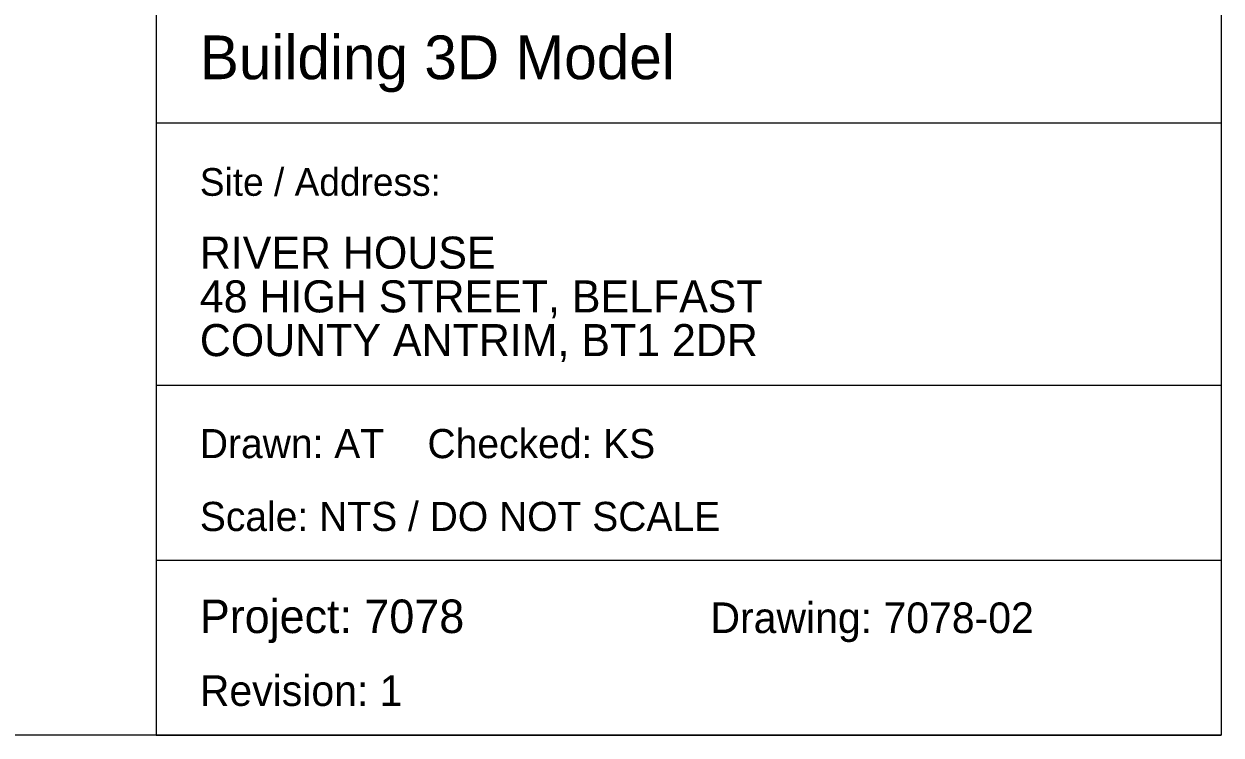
# Paper-space layout '02 Building 3D Model' of a CAD drawing. Header units: millimetres. Extents: x 5 to 415, y 7 to 290.
# Drawn here: x 332.9 to 415, y 7 to 55.8 of the extents above; entities that cross this region are included whole.
import ezdxf

# ---------------------------------------------------------------- set-up
doc = ezdxf.new("R2010")
doc.units = ezdxf.units.MM
doc.layers.add('SHEET', color=7, linetype='Continuous')
doc.layers.add('TEXT', color=7, linetype='Continuous')

# ---------------------------------------------------------------- blocks, each defined once
blk = doc.blocks.new('SHEET_02_BUILDING_3D')
at = {"layer": 'SHEET', "lineweight": 18}
for p, q in [((342, 290), (342, 7)), ((415, 290), (415, 7)), ((342, 49), (415, 49)), ((342, 31), (415, 31)), ((342, 19), (415, 19)), ((415, 7), (5, 7)), ((342, 7), (415, 7))]:
    blk.add_line(p, q, dxfattribs=at)
at = {"layer": 'TEXT'}
for s, height, p in [('Building 3D Model', 3, (345, 52)), ('Site / Address:', 1.9, (345, 44)), ('RIVER HOUSE', 2.2, (345, 39)), ('48 HIGH STREET, BELFAST', 2.2, (345, 36)), ('COUNTY ANTRIM, BT1 2DR', 2.2, (345, 33)), ('Drawn: AT    Checked: KS', 2, (345, 26)), ('Scale: NTS / DO NOT SCALE', 2, (345, 21)), ('Project: 7078', 2.3, (345, 14)), ('Drawing: 7078-02', 2.1, (380, 14)), ('Revision: 1', 2.1, (345, 9))]:
    blk.add_text(s, height=height, dxfattribs=at).set_placement(p)

psp = doc.layouts.new('02 Building 3D Model')

# ---------------------------------------------------------------- block references
psp.add_blockref('SHEET_02_BUILDING_3D', (0, 0))

doc.saveas('drawing.dxf')
